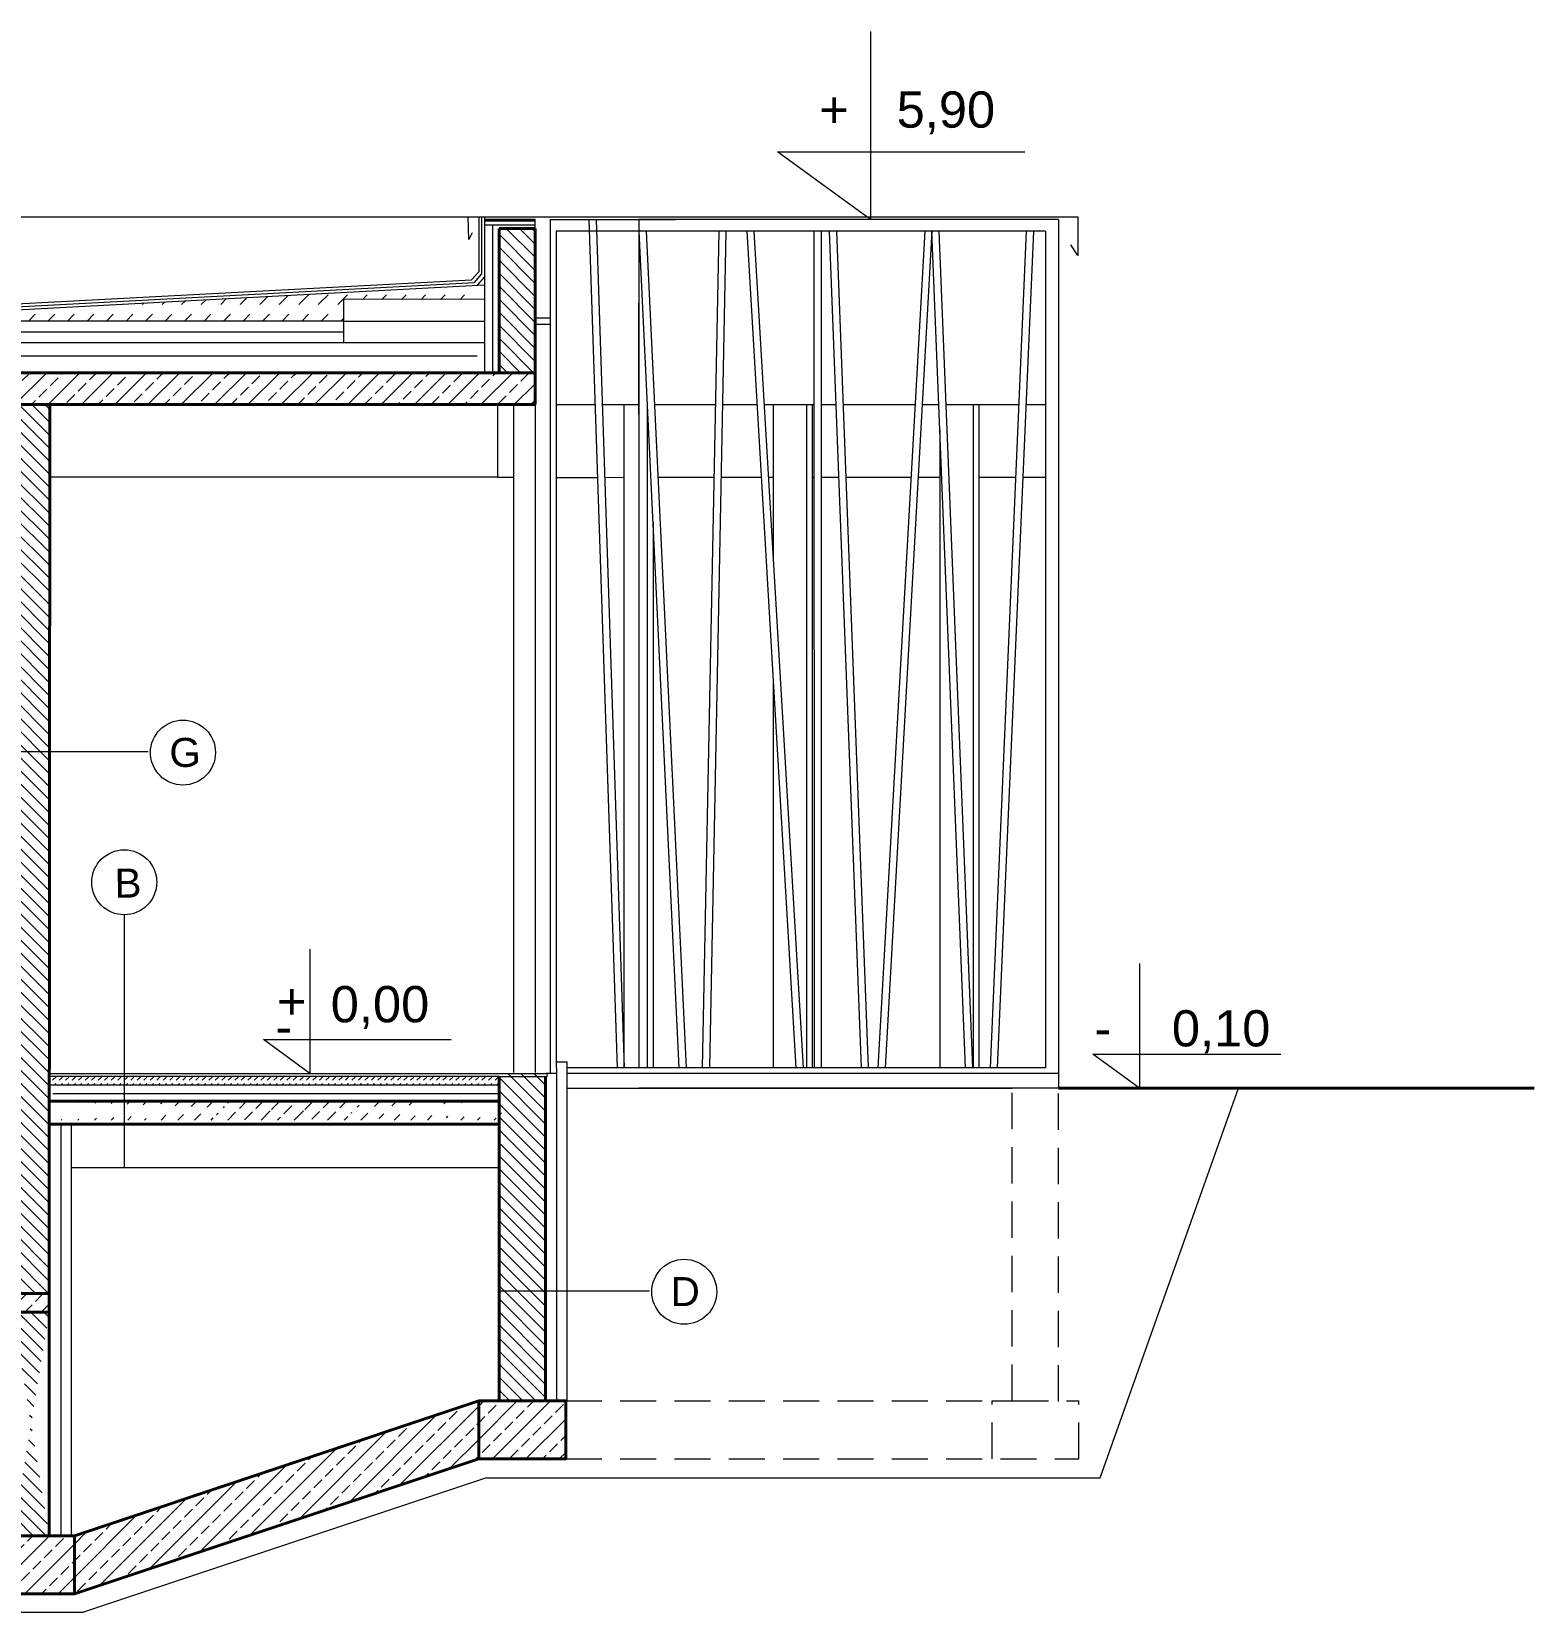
# Model space of a CAD drawing. Header units: millimetres. Extents: x -105266 to 178069, y 491 to 168574.
# Drawn here: x 80119 to 81151, y 18091 to 19182 of the extents above; entities that cross this region are included whole.
import ezdxf

# ---------------------------------------------------------------- set-up
doc = ezdxf.new("R2010")
doc.units = ezdxf.units.MM
doc.linetypes.add('HIDDENX2', pattern=[0.75, 0.5, -0.25])
for name, color, linetype, lineweight in [('A-L-W', 123, 'Continuous', 15), ('A-L-W-nad', 123, 'HIDDENX2', 15), ('A-sc murowane', 2, 'Continuous', 40), ('A-sc wykończenie', 6, 'Continuous', 18), ('A-SC-MUROWANE', 2, 'Continuous', 40), ('AVG', 123, 'Continuous', 15), ('izolacja2', 4, 'BATTING', 9), ('stolarka', 1, 'Continuous', 5), ('ściany murowane', 2, 'Continuous', 40)]:
    doc.layers.add(name, color=color, linetype=linetype, lineweight=lineweight)
doc.styles.get("Standard").update_dxf_attribs({"font": 'arial.ttf'})
doc.linetypes.add('BATTING', pattern='A,0.00254,-2.54,[134,ltypeshp.shx,S=2.54,R=0,X=-2.54,Y=0],-5.08,[134,ltypeshp.shx,S=2.54,R=180,X=2.54,Y=0],-2.54', length=10.16254)
pattern_1 = [(45, (15496.94985910105, -29782.5022744509), (-11.4904851942814, 11.4904851942814), []), (45, (15508.4223591012, -29782.5022744509), (-11.4904851942814, 11.4904851942814), [7.8, -3.25])]
pattern_2 = [(315, (52425.88546252268, -29525.98010489397), (4.490128060534578, 4.490128060534575), [])]
pattern_3 = [(315, (15496.94985910105, -29782.5022744509), (4.490128060534578, 4.490128060534575), [])]

msp = doc.modelspace()

# ---------------------------------------------------------------- hatches: boundary and pattern name
at = {"layer": 'A-sc wykończenie'}
h = msp.add_hatch(dxfattribs=at)
h.set_pattern_fill('LINE', color=256, scale=2, angle=315)
h.set_pattern_definition(pattern_2)
edge = h.paths.add_edge_path()
edge.add_line((80441.23042856641, 18946.6943128744), (80441.19295398724, 19046.12877952174))
edge.add_line((80441.19295398724, 19046.12877952162), (80466.16520399759, 19045.8418908742))
edge.add_line((80466.16520399759, 19045.84189087426), (80466.2289699872, 18946.69343561988))
edge.add_line((80466.22896998767, 18946.69343561988), (80441.2304324477, 18946.68401424214))
h = msp.add_hatch(dxfattribs=at)
h.set_pattern_fill('DASH', color=256, scale=3, angle=45)
h.set_pattern_definition([(45, (15496.94985910105, -29782.5022744509), (8.881784197001252e-16, 13.47038418160373), [9.524999999999999, -9.524999999999999])])
h.paths.add_polyline_path([(80426.18269440225, 18997.32874454086), (80426.18298927294, 19007.05051217537), (79838.77605369939, 18975.90414583677), (79177.31251968695, 19010.68007012893), (79177.31227935218, 18997.36478478898), (79316.40140991025, 18997.35929485894), (79316.40099698697, 18982.35929486464), (79598.77818965558, 18982.35152151942), (79598.77777639004, 18967.33908519737), (80050.5440635534, 18967.33908519737), (80050.54447647669, 18982.33908519166), (80333.87134026755, 18982.33128570364), (80333.87175319083, 18997.33128569793)])
h = msp.add_hatch(dxfattribs=at)
h.set_pattern_fill('JIS_STN_2.5', color=256, scale=6.5)
h.set_pattern_definition(pattern_1)
edge = h.paths.add_edge_path()
edge.add_line((80466.13272649115, 18946.71200694266), (80466.13306612913, 18924.72690995201))
edge.add_line((80466.1327264716, 18946.71327038965), (80466.13272649115, 18946.7120069426))
edge.add_line((80466.1327264716, 18946.71327038965), (79162.31119671995, 18946.76068107277))
edge.add_line((79162.31119671995, 18946.76068107289), (79137.31141834678, 18946.76155837218))
edge.add_line((79137.31141834678, 18946.76155837212), (79137.3108112148, 18924.7066520697))
edge.add_line((80468.96892159405, 18924.72695318452), (79137.3108112148, 18924.7066520697))
h = msp.add_hatch(dxfattribs=at)
h.set_pattern_fill('LINE', color=256, scale=2, angle=315)
h.set_pattern_definition(pattern_2)
edge = h.paths.add_edge_path()
edge.add_line((80105.64254631494, 18311.53139276843), (80130.82846797183, 18311.53172177472))
edge.add_line((80105.6345361501, 18924.72141415469), (80105.64254631494, 18311.53139276849))
edge.add_line((80105.6345361501, 18924.72141415469), (80131.13568448946, 18924.72180292039))
edge.add_line((80131.13568448946, 18924.72180292039), (80130.82867305279, 18311.53172177746))
h = msp.add_hatch(dxfattribs=at)
h.set_pattern_fill('DASH', color=256, angle=45)
h.set_pattern_definition([(45, (16252.04508255907, -29783.3670924232), (4.440892098500626e-16, 4.490128060534577), [3.175, -3.175])])
edge = h.paths.add_edge_path()
edge.add_line((80130.8265749991, 18454.33468201075), (80130.82523255395, 18461.28990269243))
edge.add_line((80130.82523255395, 18461.28990269249), (80441.23205744354, 18461.20740836218))
edge.add_line((80441.23205744354, 18461.20740836224), (80441.23205744354, 18455.20740836242))
edge.add_line((80441.23205744354, 18455.20740836236), (80130.82663731017, 18455.20481844177))
h = msp.add_hatch(dxfattribs=at)
h.set_pattern_fill('LINE', color=256, scale=2, angle=315)
h.set_pattern_definition(pattern_3)
edge = h.paths.add_edge_path()
edge.add_line((80441.24536265591, 18237.36993403739), (80469.92888860517, 18237.3703713197))
edge.add_line((80473.25222256705, 18237.37042198417), (80473.23786116923, 18463.21008662914))
edge.add_line((80441.24536265591, 18237.36993403739), (80441.2319301215, 18463.20959821797))
edge.add_line((80441.24188294141, 18463.20959885098), (80473.2378610705, 18463.21163351118))
h = msp.add_hatch(dxfattribs=at)
h.set_pattern_fill('JIS_STN_2.5', color=256, scale=6.5)
h.set_pattern_definition([(45, (15496.94985910105, -29783.49671220413), (-11.4904851942814, 11.4904851942814), []), (45, (15508.4223591012, -29783.49671220413), (-11.4904851942814, 11.4904851942814), [7.8, -3.25])])
edge = h.paths.add_edge_path()
edge.add_line((80130.82647975926, 18297.53769148659), (79955.83519340139, 18298.52946149989))
edge.add_line((80130.82647846891, 18310.5372839956), (80130.82647975926, 18297.53769148653))
edge.add_line((80130.82647846891, 18310.5372839956), (79955.86278551976, 18310.53499842674))
edge.add_line((79925.89881760367, 18325.53497314762), (79955.89508769913, 18325.53024101641))
edge.add_line((79690.6329732162, 18429.07222633465), (79955.83519340139, 18298.52946149994))
edge.add_line((79925.92270729151, 18340.53495119739), (79895.92275795127, 18340.59008125257))
edge.add_line((79925.92270729151, 18340.53495119739), (79925.8988176032, 18325.53497314767))
edge.add_line((79955.89508769913, 18325.53024101647), (79955.86278551976, 18310.5349984268))
edge.add_line((79716.12096071448, 18445.97579653416), (79716.09696973041, 18430.92069395195))
edge.add_line((79746.08840138298, 18430.86557954963), (79716.09696973041, 18430.92069395195))
edge.add_line((79746.08840138298, 18430.86557954963), (79746.06083636005, 18415.8656048816))
edge.add_line((79776.06078570541, 18415.81047482922), (79746.06083636005, 18415.8656048816))
edge.add_line((79776.06078570541, 18415.81047482922), (79776.03322067503, 18400.81050015561))
edge.add_line((79806.03317002412, 18400.7553701023), (79776.03322067503, 18400.81050015561))
edge.add_line((79806.03317002412, 18400.7553701023), (79806.00560499514, 18385.75539543148))
edge.add_line((79836.0055543405, 18385.70026537444), (79806.00560499514, 18385.75539543148))
edge.add_line((79836.0055543405, 18385.70026537444), (79835.97798931431, 18370.70029070083))
edge.add_line((79865.97792995693, 18370.64042600273), (79835.97798931431, 18370.70029070089))
edge.add_line((79865.97792995693, 18370.64042600273), (79865.95037363116, 18355.64518597675))
edge.add_line((79895.95031427611, 18355.58532127849), (79865.95037363116, 18355.64518597664))
edge.add_line((79895.95031427611, 18355.58532127849), (79895.92275795173, 18340.59008125251))
edge.add_line((79716.12096071448, 18445.97579653416), (79686.10550750438, 18446.03095507663))
edge.add_line((79686.10797059834, 18451.07778858155), (79686.10550750438, 18446.03095507668))
edge.add_line((79686.10797059834, 18451.07778858155), (79499.71880182317, 18451.07778858126))
edge.add_line((79690.6329732162, 18429.07222633465), (79498.87468931703, 18429.07222633436))
edge.add_line((79498.87468931657, 18429.07222633431), (79498.87468931657, 18451.0777885812))
h = msp.add_hatch(dxfattribs=at)
h.set_pattern_fill('JIS_STN_2.5', color=256, scale=6.5)
h.set_pattern_definition([(45, (15496.94967104281, -29779.57664969325), (-11.4904851942814, 11.4904851942814), []), (45, (15508.42217104296, -29779.57664969325), (-11.4904851942814, 11.4904851942814), [7.8, -3.25])])
edge = h.paths.add_edge_path()
edge.add_line((80443.62079010783, 18432.35484454216), (80441.23314134283, 18444.13090428628))
edge.add_line((80441.23396790698, 18431.13280094968), (80130.80288951537, 18431.14334015787))
edge.add_line((80443.40577371065, 18444.13087158051), (80130.82647966333, 18444.13557699969))
edge.add_line((80130.802892097, 18431.14334015799), (80130.8262979134, 18444.13537139964))
h = msp.add_hatch(dxfattribs=at)
h.set_pattern_fill('LINE', color=256, scale=2, angle=315)
h.set_pattern_definition(pattern_3)
edge = h.paths.add_edge_path()
edge.add_line((80105.63999257442, 18144.3318966715), (80130.82646859829, 18144.33162998199))
edge.add_line((80130.82647975926, 18298.5321292397), (80130.82484699199, 18144.33162999916))
edge.add_line((80105.64408240533, 18298.53174533433), (80105.64643318085, 18144.33189676964))
edge.add_line((80105.64408240533, 18298.53174533433), (80130.82646860108, 18298.53212923947))
h = msp.add_hatch(dxfattribs=at)
h.set_pattern_fill('JIS_STN_2.5', color=256, scale=6.5)
h.set_pattern_definition(pattern_1)
edge = h.paths.add_edge_path()
edge.add_line((80427.24878562866, 18197.36574042676), (80148.14645429394, 18104.33162998181))
edge.add_line((80148.14645429394, 18144.33162998169), (80148.14645429347, 18104.33162998169))
edge.add_line((80427.26072687069, 18237.36972084065), (80148.14645429394, 18144.33162998169))
edge.add_line((80427.24832825428, 18237.36558796844), (80427.26072687069, 18197.36972084065))
h = msp.add_hatch(dxfattribs=at)
h.set_pattern_fill('JIS_STN_2.5', color=256, scale=6.5)
h.set_pattern_definition(pattern_1)
h.paths.add_polyline_path([(80427.24832819095, 18237.36972065171), (80427.26072687069, 18197.36972084065), (80487.24892136939, 18197.36580045935), (80487.24832820026, 18237.37063535576)])
edge = h.paths.add_edge_path()
edge.add_line((80427.26072687069, 18197.36972084065), (80487.24892137125, 18197.36580045935))
h = msp.add_hatch(dxfattribs=at)
h.set_pattern_fill('JIS_STN_2.5', color=256, scale=6.5)
h.set_pattern_definition(pattern_1)
edge = h.paths.add_edge_path()
edge.add_line((80088.14645429394, 18144.33162998263), (80148.14645429394, 18144.33162998169))
edge.add_line((80148.14645429394, 18144.33162998169), (80148.14645429347, 18104.33162998169))
edge.add_line((80088.14645429347, 18104.33162998263), (80148.146454293, 18104.33162998169))
edge.add_line((80088.1469399754, 18104.33162998263), (80088.14693997586, 18144.33162998263))

# ---------------------------------------------------------------- linework, layer by layer
at = {"layer": 'A-L-W'}
for p, q in [((80420.25711256797, 19038.69452334935), (80419.94346143371, 19054.25057395449)), ((80427.19061091328, 19054.25100781926), (80427.18059556671, 19016.38835588068)), ((80474.27842078517, 19054.25205730874), (80840.6528977246, 19054.23250738467)), ((80840.6528977246, 19054.23250738467), (80840.65147589166, 19027.58671026496)), ((80422.72315026932, 19043.27147554589), (80420.25711256797, 19038.69452334935)), ((80431.13837242285, 19052.37617754954), (80466.13694418427, 19052.37402041472)), ((80466.1933197204, 19052.34063755727), (80431.19059877675, 19052.37617433054)), ((80840.65147589166, 19027.58671026496), (80835.79435947789, 19035.01997953438)), ((79838.1110469589, 18979.94463232328), (80422.1823446082, 19010.85063652409)), ((80422.1823446082, 19010.85063652409), (80427.18059556671, 19016.38835588068)), ((80424.1818428889, 19008.95364151901), (80429.18013039995, 19014.62954539567)), ((80426.32724577114, 19007.0643670237), (80431.20558797634, 19012.60406464495)), ((80441.23205744354, 18461.20740836236), (80473.23798839208, 18461.20944365551)), ((80473.23798839208, 18461.20944365551), (80474.31221808372, 18461.20951196697)), ((80474.31221808372, 18461.20951196697), (80474.3161089832, 18463.22451069899))]:
    msp.add_line(p, q, dxfattribs=at)
at = {"layer": 'A-L-W-nad', "linetype": 'HIDDENX2', "ltscale": 50}
for p, q in [((80795.43803218073, 18237.3704853658), (80795.4347415871, 18453.217718083)), ((80827.43781018742, 18236.97493340535), (80827.43424976729, 18453.21820591582)), ((80487.2483282743, 18237.36580045492), (80795.43781072479, 18237.3703701123)), ((80781.43849372044, 18197.370162534), (80781.43761559036, 18237.37037010858)), ((80781.4378168324, 18237.3703701123), (80795.43781072107, 18237.3706006193)), ((80795.43803218212, 18237.37037011556), (80841.4378168175, 18237.37135800807)), ((80841.43842662657, 18197.37105217873), (80841.4378168175, 18237.37135800807)), ((80487.24892137125, 18197.36580045935), (80841.43842662657, 18197.37105217873)), ((80487.24911412802, 18184.36580046074), (80841.43861938287, 18184.37105218013))]:
    msp.add_line(p, q, dxfattribs=at)
at = {"layer": 'A-sc murowane', "linetype": 'Continuous', "ltscale": 50}
for p, q in [((80466.1330661296, 18924.72689818969), (79137.31081121527, 18924.70665206976)), ((80131.13568448946, 18924.72180292039), (80130.72624969688, 18313.53172043961)), ((80130.82651535161, 18463.20481844182), (80130.8264686048, 18428.20758192829)), ((80827.4342578102, 18453.21820591606), (81155.62015561126, 18453.22821229725)), ((80130.82650459484, 18311.53172174905), (79955.86648698869, 18311.52943622827)), ((80130.82647846891, 18313.53172174894), (80130.82647975926, 18298.5321292397)), ((80130.82647975926, 18298.5321292397), (79955.8388958361, 18298.52946155641)), ((80130.82411781391, 18298.53212920373), (80130.82646859829, 18144.33162998204))]:
    msp.add_line(p, q, dxfattribs=at)
at = {"layer": 'A-sc wykończenie'}
for p, q in [((80527.42706961483, 18924.72783260053), (80527.43395055989, 18467.21298526373)), ((80543.42706961297, 18924.72808065888), (80543.43416746073, 18467.21311608987)), ((80630.42719156454, 18924.72940697515), (80630.42881089561, 18818.50871253974)), ((80653.42719156128, 18924.72975760995), (80653.43416638598, 18467.21401550731)), ((80657.42719156174, 18924.72981858993), (80657.43416638412, 18467.21404821338)), ((80768.42694762275, 18924.73151078046), (80768.43415914262, 18467.21495580726)), ((80772.42694762089, 18924.73157176044), (80772.43415914076, 18467.21498851333)), ((80745.42722208863, 18907.31860739383), (80745.43415914355, 18467.21476774727)), ((80547.62706961269, 18843.65390574274), (80547.63418097208, 18467.21315043134)), ((80630.43010933996, 18733.33683923568), (80630.43416638505, 18467.21382744721)), ((80105.63854123252, 18685.29775475216), (80199.0504695654, 18685.2989739292)), ((80182.55454806444, 18572.72631905245), (80182.56576678548, 18398.19669257785)), ((80488.2384978679, 18453.19817663328), (80795.43437977433, 18453.21771156444)), ((80530.88135504928, 18453.21335093648), (80537.7904295588, 18453.21379029233)), ((80441.2462915198, 18313.33920722938), (80545.02864825325, 18313.34587839647))]:
    msp.add_line(p, q, dxfattribs=at)
for centre in [(80223.07698011045, 18684.62526260637), (80182.55454806444, 18595.15067760908), (80569.0551587983, 18312.67216707376)]:
    msp.add_circle(centre, 22.42435855667246, dxfattribs=at)
at = {"layer": 'A-SC-MUROWANE'}
for p, q in [((80105.6345361501, 18924.72141415469), (80131.13568448946, 18924.72180292039)), ((80130.82663731017, 18455.20481844182), (80130.82651268803, 18461.2115661896)), ((80130.82629791387, 18444.13557700248), (80441.23300097622, 18444.13090428844)), ((80130.8264686048, 18428.20758192829), (80441.23402324105, 18428.22753484821)), ((80427.24832825428, 18237.36558796844), (80427.26072687069, 18197.36972084065)), ((80427.26072687069, 18197.36972084065), (80487.24892137125, 18197.36580045935))]:
    msp.add_line(p, q, dxfattribs=at)
msp.add_lwpolyline([(80427.24832819095, 18237.36972065171), (80427.26072687069, 18197.36972084065), (80487.24892136939, 18197.36580045935), (80487.24832820026, 18237.37063535576), (80427.24832819095, 18237.36972065171)], dxfattribs=at)
at = {"layer": 'AVG', "linetype": 'Continuous', "ltscale": 50}
for p, q in [((80697.48346657977, 19182.06446309417), (80697.48549809233, 19052.36363612331)), ((80697.48549809233, 19052.36363612331), (80633.32692799084, 19099.18171240046)), ((80633.32692799084, 19099.18171240046), (80804.11947021559, 19099.18171240046)), ((80429.19061108604, 19054.25139648578), (80429.18013039995, 19014.62954539567)), ((80431.1906110162, 19054.25086745009), (80431.18049332844, 19016.00131916936)), ((80431.19059880376, 19052.37610306899), (80431.2304254665, 18946.70065423666)), ((79838.1113870537, 18977.94185230258), (80424.1818428889, 19008.95364151901)), ((79838.11172714848, 18975.93907228188), (80431.20757843666, 19007.32260875282)), ((80440.22951119365, 18924.72650310752), (80440.2306087792, 18874.72650311753)), ((80451.13306380082, 18924.66054704651), (80451.13306380082, 18464.02612131048)), ((80466.13306380082, 18924.66054704651), (80466.13306380082, 18464.02612131048)), ((80480.67955367612, 18924.72711123555), (80507.47582833022, 18924.72752519912)), ((80512.47856154265, 18924.72779085702), (80537.78311032169, 18924.72788004886)), ((80548.75380735304, 18924.72816186497), (80590.69527438954, 18924.72880126239)), ((80595.69624883887, 18924.7288775022), (80619.17211351237, 18924.72923539154)), ((80624.18075148221, 18924.72931174823), (80658.57846903773, 18924.72983614117)), ((80663.57846903261, 18924.72991236619), (80673.68507695729, 18924.73006644129)), ((80678.68867173018, 18924.73014272103), (80728.27549852496, 18924.73089867184)), ((80733.28332714895, 18924.73097501619), (80744.72640560167, 18924.73114946584)), ((80749.73045060197, 18924.73122575245), (80800.09230653588, 18924.7319935186)), ((80805.09839902977, 18924.73206983641), (80818.37864096575, 18924.73227229371)), ((80440.2306087792, 18874.72650311753), (80131.10218960718, 18874.72180240351)), ((80440.2306087792, 18874.72650311753), (80451.13306380082, 18874.72650311753)), ((80480.68033154887, 18874.37462851597), (80509.1436316643, 18874.37506823248)), ((80514.1463736754, 18874.37506823248), (80527.42783187023, 18874.72744995839)), ((80551.1460452538, 18874.72820868745), (80589.70884689056, 18874.72880442656)), ((80594.70982135944, 18874.72888168442), (80622.11318650767, 18874.72930502734)), ((80627.12182441652, 18874.72938240349), (80630.42795381248, 18874.72943280527)), ((80657.42795381062, 18874.72985058947), (80658.57923128754, 18874.72986837506)), ((80663.57923128195, 18874.72994561802), (80675.58216692806, 18874.73013104527)), ((80680.58576166183, 18874.73020834319), (80725.47720045895, 18874.73090185161)), ((80730.48502914161, 18874.73097921564), (80745.42773574097, 18874.73121474724)), ((80772.42773573585, 18874.73162716994), (80797.93219609112, 18874.73202117655)), ((80802.93828862831, 18874.73209851264), (80818.37940321416, 18874.73233705416)), ((80310.63167378605, 18549.03603778902), (80310.63301821165, 18463.201923922)), ((80883.1579687886, 18539.04631080787), (80883.1593132142, 18453.21219694085)), ((80278.55373316184, 18486.61096206057), (80408.17176125683, 18486.61491411022)), ((80310.63301821165, 18463.201923922), (80278.55373316184, 18486.61096206057)), ((80851.08002816439, 18476.62123507942), (80980.69805625938, 18476.62518712907)), ((80883.1593132142, 18453.21219694085), (80851.08002816439, 18476.62123507942)), ((80488.25222253679, 18237.37137585104), (80488.23735525245, 18471.16633918608)), ((80441.23205744354, 18461.20740836236), (80130.82651268803, 18461.2115661896)), ((80441.23243915495, 18455.20481844171), (80130.82663731017, 18455.20481844182)), ((80856.06492702682, 18184.37126905058), (80951.55382894976, 18453.22821229725)), ((80441.23314134283, 18444.13090428634), (80130.82647966286, 18444.13557699969)), ((80145.81505388553, 18428.1952968046), (80145.82646859689, 18144.33185865678)), ((80441.23606370408, 18398.20709422295), (80145.81626024815, 18398.19521480735)), ((80432.49072101405, 18184.37032920291), (80154.39996875841, 18091.6734117844)), ((80432.49072101405, 18184.37032920291), (80856.06492702682, 18184.37126905058)), ((80015.29418752501, 18091.45585328032), (80154.39996875841, 18091.6734117844))]:
    msp.add_line(p, q, dxfattribs=at)
at = {"layer": 'AVG'}
for p, q in [((79184.99729907066, 19054.20964095177), (80474.27842078517, 19054.25205730874)), ((80466.13622482, 19051.25098284095), (80431.13836210147, 19051.25110324874)), ((80466.13623480704, 19052.37598284084), (80431.19059880376, 19052.37610306899)), ((80466.1362588822, 19046.13815511094), (80456.13625887754, 19046.13765412726)), ((80466.13708827524, 19039.34314419125), (80466.1933197204, 19052.34063755727)), ((80130.82650533011, 18463.18985918845), (80473.23786107097, 18463.21163351106))]:
    msp.add_line(p, q, dxfattribs=at)
at = {"layer": 'izolacja2', "linetype": 'BATTING', "ltscale": 0.25}
msp.add_line((80466.1362015416, 19048.62877203099), (80431.13840775956, 19048.62908271881), dxfattribs=at)
at = {"layer": 'izolacja2', "linetype": 'BATTING', "ltscale": 0.5}
msp.add_line((80436.62320333738, 19048.62903402833), (80436.61962621538, 18946.6943128744), dxfattribs=at)
at = {"layer": 'izolacja2', "linetype": 'Continuous', "ltscale": 50}
for p, q in [((80333.87175319083, 18997.33128569793), (80333.8709273438, 18967.33128570934)), ((80431.21133011226, 18997.36797076097), (80333.87175319083, 18997.33128569793)), ((80333.87134026755, 18982.33128570364), (80050.54447647669, 18982.33908519166)), ((80431.22265126249, 18967.32860578835), (79172.31126760198, 18967.36326139461))]:
    msp.add_line(p, q, dxfattribs=at)
at = {"layer": 'izolacja2', "ltscale": 1.5}
msp.add_line((80333.87134026755, 18982.33128570364), (80431.21699810513, 18982.32860594959), dxfattribs=at)
at = {"layer": 'izolacja2', "ltscale": 0.7}
msp.add_line((80050.54427001505, 18974.83908519446), (80333.87113402011, 18974.83908519446), dxfattribs=at)
at = {"layer": 'izolacja2', "linetype": 'BATTING', "ltscale": 0.9}
msp.add_line((80426.18150258083, 18958.03488958656), (79172.31123562735, 18958.06948977028), dxfattribs=at)
at = {"layer": 'izolacja2'}
for p, q in [((80488.23735525245, 18471.16633918608), (80480.68652895624, 18471.16585902061)), ((80480.68652895624, 18471.16585902061), (80480.814742631, 18463.21196204185)), ((80480.814742631, 18463.21196204185), (80473.23786011963, 18463.22659276373))]:
    msp.add_line(p, q, dxfattribs=at)
at = {"layer": 'izolacja2', "ltscale": 0.75}
for p, q in [((80480.814742631, 18463.21196204185), (80480.81818559878, 18237.37053732778)), ((80138.94186119335, 18144.33162998193), (80138.9422403804, 18427.7237184174))]:
    msp.add_line(p, q, dxfattribs=at)
at = {"layer": 'izolacja2', "linetype": 'BATTING', "ltscale": 0.55}
msp.add_line((80133.32166516101, 18449.43352965947), (80441.23280585762, 18449.43824595207), dxfattribs=at)
at = {"layer": 'stolarka', "linetype": 'Continuous', "ltscale": 50}
for p, q in [((80476.49870118331, 19052.36107501079), (80476.48835788453, 18463.22031615471)), ((80476.49870118331, 19052.36107501079), (80562.78228937388, 19052.36250125646)), ((80818.37681714557, 19044.36630205094), (80480.67770549627, 19044.36164406367)), ((80480.67770549627, 19044.36164406367), (80480.68652895624, 18471.16585902061)), ((80503.2537408757, 19052.19607773592), (80522.62989203185, 18467.21294598322)), ((80508.2510003673, 19052.36159986811), (80527.63263268881, 18467.21298688831)), ((80537.78116453924, 19052.36211502581), (80537.78996508029, 18467.21306993993)), ((80827.42512379885, 19052.366530645), (80537.7822893776, 19052.36211504258)), ((80565.63779628761, 18467.21329763829), (80538.02422907129, 19044.36202808033)), ((80570.64351386503, 18467.2133385677), (80543.02994496115, 19044.36210439197)), ((80581.66915892037, 18467.21342871914), (80593.05548807904, 19044.36321641441)), ((80586.67013267307, 18467.21346960968), (80598.05451532379, 19044.26459284901)), ((80612.13506174013, 19044.36315789755), (80646.08386767488, 18467.21395540744)), ((80617.14369971045, 19044.36323425575), (80651.09250772391, 18467.2139963606)), ((80658.5766452171, 19044.36386590014), (80658.58544386523, 18467.21405762684)), ((80663.5766452115, 19044.36394212517), (80663.58544386383, 18467.21409850934)), ((80669.14594335407, 19044.36402702826), (80691.04406996277, 18467.21432302549)), ((80674.14953812696, 19044.36410330824), (80696.04766607769, 18467.21436393744)), ((80734.9709381491, 19044.3650305302), (80702.67014723197, 18467.2144180864)), ((80739.97876677402, 19044.36510687444), (80707.67797387224, 18467.21445903293)), ((80763.14042696515, 18467.21491252288), (80739.91140221916, 19044.36510584626)), ((80768.14447339503, 18467.21495343867), (80744.9154472176, 19044.36518213275)), ((80780.32655316238, 18467.21505304571), (80805.2607671462, 19044.36610209598)), ((80785.33264412424, 18467.21509397804), (80810.26685964056, 19044.36617841508)), ((80818.37681714557, 19044.36630205094), (80818.38556768718, 18467.21536423609)), ((80827.42512379885, 19052.366530645), (80827.43437977061, 18453.21820591792)), ((80537.78321566545, 18917.81781263306), (80537.78214851693, 18987.81781262468)), ((80537.78311031983, 18924.72800225607), (80537.78266007938, 18994.72800225421)), ((80465.90501414864, 18984.54412385129), (80476.49974955079, 18984.49922237889)), ((80466.1592189881, 18980.11719145492), (80476.4998172449, 18980.11731233081)), ((80537.78311031983, 18924.72800225607), (80537.78311031983, 18924.72800225607)), ((80658.57977786213, 18838.87710164237), (80658.57977786213, 18838.87710164237)), ((80818.38556768718, 18467.21536423609), (80488.2378283294, 18467.21266477572)), ((80827.43405735372, 18463.21543822106), (80488.23786103558, 18463.21266477596)), ((80827.4342578102, 18453.21820591606), (80537.79029854685, 18453.21379029035)), ((80827.43437977061, 18453.21820591792), (80795.43437977433, 18453.21771156444))]:
    msp.add_line(p, q, dxfattribs=at)
at = {"layer": 'ściany murowane', "linetype": 'Continuous', "ltscale": 50}
for p, q in [((80466.07564147907, 19046.13815723819), (80441.19295398724, 19046.12877952162)), ((80441.19295398724, 19046.12877952162), (80441.23042475637, 18946.70442300796)), ((80466.0598386188, 19046.1381512825), (80466.1330661296, 18924.72689818969)), ((80441.2304204681, 18946.7158008769), (79162.31119671995, 18946.76068107289)), ((80441.23042856641, 18946.6943128744), (80466.22896998767, 18946.69343561848)), ((80441.2462915198, 18237.36993405159), (80441.23190330314, 18461.20740836445)), ((80473.25222256705, 18237.37042198417), (80473.23798839208, 18461.20944365551)), ((80427.26072687069, 18237.36972084065), (80148.14645429394, 18144.33162998169)), ((80427.24878562866, 18197.36574042676), (80148.14645429394, 18104.33162998181)), ((80088.14645429394, 18144.33162998263), (80148.14645429394, 18144.33162998169)), ((80148.14645429394, 18144.33162998169), (80148.14645429347, 18104.33162998169)), ((80088.146454293, 18104.33162998263), (80148.146454293, 18104.33162998169))]:
    msp.add_line(p, q, dxfattribs=at)

# ---------------------------------------------------------------- texts
at = {"layer": 'AVG', "linetype": 'Continuous', "ltscale": 50, "char_height": 25, "width": 52.5, "attachment_point": 1}
for s, insert in [('5,90', (80715.62452015393, 19140.79948061734)), ('+', (80287.92177110091, 18525.59597220394)), ('0,00', (80325.07903280407, 18523.59259173769)), ('0,10', (80905.57369211242, 18506.91705753683))]:
    msp.add_mtext(s, dxfattribs=dict(at, insert=insert))
at = {"layer": 'AVG', "linetype": 'Continuous', "ltscale": 50, "char_height": 25, "attachment_point": 1}
for s, insert in [('+ ', (80662.24732378051, 19140.84517657507)), ('^J- ', (80286.82847562917, 18549.7783565459)), ('- ', (80852.196495739, 18506.96275349456))]:
    msp.add_mtext_dynamic_manual_height_columns(s, width=41.71742573752999, gutter_width=12.5, heights=[0], dxfattribs=dict(at, insert=insert))
at = {"layer": 'stolarka', "linetype": 'Continuous', "ltscale": 50, "char_height": 20, "attachment_point": 1, "rotation": 0.4888016115519233}
for s, insert in [('G', (80213.5797684418, 18694.67764815729)), ('B', (80175.74858834474, 18604.50818192033)), ('D', (80559.55794712967, 18322.72455262468))]:
    msp.add_mtext_dynamic_manual_height_columns(s, width=21.24681209772825, gutter_width=12.5, heights=[0], dxfattribs=dict(at, insert=insert))

doc.saveas('drawing.dxf')
